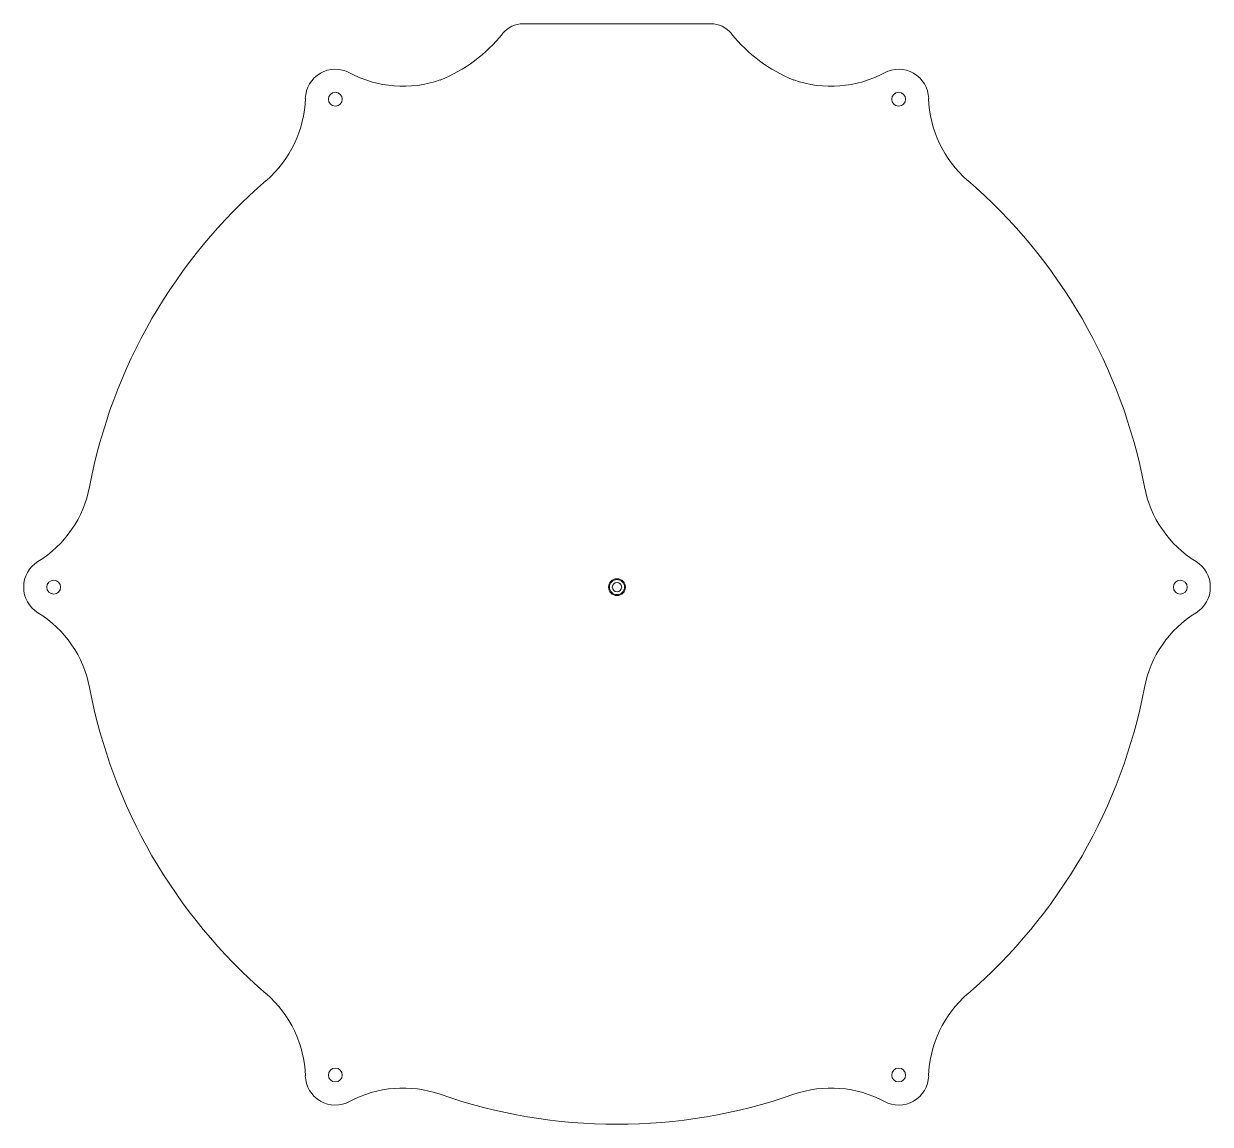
# Model space of a CAD drawing. Header units: inches. Extents: x -6.2 to 6.2, y -5.6 to 5.9.
import ezdxf

# ---------------------------------------------------------------- set-up
doc = ezdxf.new("R2010")
doc.units = ezdxf.units.IN
doc.header["$MEASUREMENT"] = 0

msp = doc.modelspace()

# ---------------------------------------------------------------- linework, layer by layer
at = {"color": 7, "linetype": 'Continuous', "lineweight": 15}
msp.add_line((0.984, 5.906), (-0.984, 5.906), dxfattribs=at)
for centre, radius in [((-2.953, 5.114), 0.0728), ((2.953, 5.114), 0.0728), ((-5.906, 0), 0.0728), ((0, 0), 0.0887), ((0, 0), 0.0787), ((0, 0), 0.0492), ((5.906, 0), 0.0728), ((-2.953, -5.114), 0.0728), ((2.953, -5.114), 0.0728)]:
    msp.add_circle(centre, radius, dxfattribs=at)
for centre, radius, start, end in [((-0.984, 5.63), 0.276, 90, 141.5687), ((0.984, 5.63), 0.276, 38.4313, 90), ((-2.434, 6.78), 1.575, 291.6078, 321.5687), ((2.434, 6.78), 1.575, 218.4313, 248.3922), ((-2.953, 5.114), 0.315, 61.6682, 178.3318), ((-2.243, 6.431), 1.181, 241.6682, 289.2253), ((2.243, 6.431), 1.181, 250.7747, 298.3318), ((2.953, 5.114), 0.315, 1.6682, 118.3318), ((-4.448, 5.158), 1.181, 310.7747, 358.3318), ((4.448, 5.158), 1.181, 181.6682, 229.2253), ((0, 0), 5.63, 130.7747, 169.2253), ((0, 0), 5.63, 10.7747, 49.2253), ((-6.691, 1.273), 1.181, 301.6682, 349.2253), ((6.691, 1.273), 1.181, 190.7747, 238.3318), ((-5.906, 0), 0.315, 121.6682, 238.3318), ((5.906, 0), 0.315, 301.6682, 58.3318), ((-6.691, -1.273), 1.181, 10.7747, 58.3318), ((6.691, -1.273), 1.181, 121.6682, 169.2253), ((0, 0), 5.63, 190.7747, 229.2253), ((0, 0), 5.63, 310.7747, 349.2253), ((-4.448, -5.158), 1.181, 1.6682, 49.2253), ((4.448, -5.158), 1.181, 130.7747, 178.3318), ((-2.953, -5.114), 0.315, 181.6682, 298.3318), ((2.953, -5.114), 0.315, 241.6682, 358.3318), ((-2.243, -6.431), 1.181, 70.7747, 118.3318), ((0, 0), 5.63, 250.7747, 289.2253), ((2.243, -6.431), 1.181, 61.6682, 109.2253)]:
    msp.add_arc(centre, radius, start, end, dxfattribs=at)

doc.saveas('drawing.dxf')
